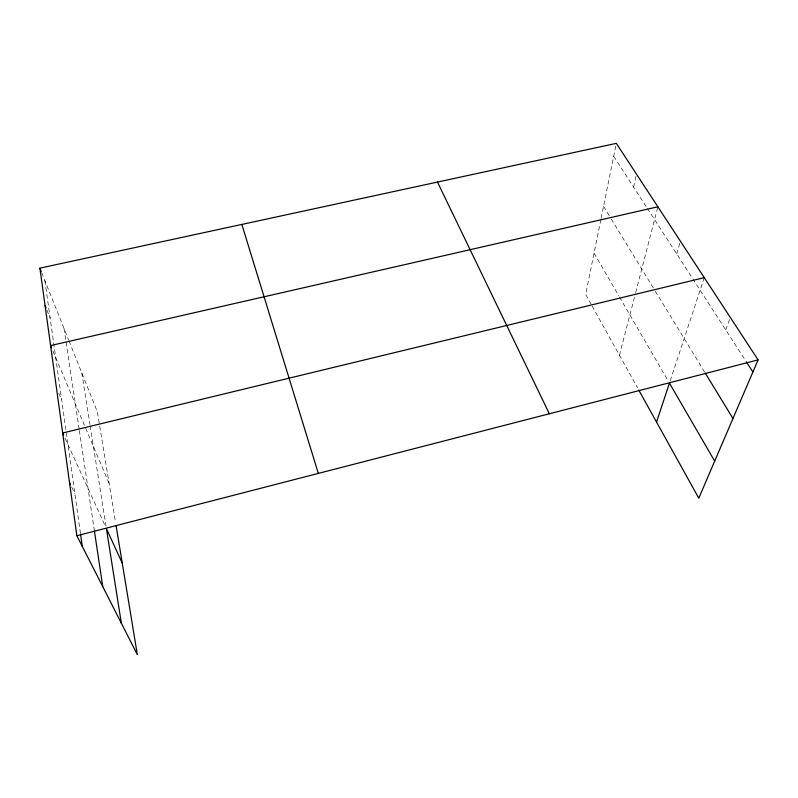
<?xml version="1.0" encoding="UTF-8"?>
<svg xmlns="http://www.w3.org/2000/svg" width="798" height="798" viewBox="0 0 798 798"><rect width="100%" height="100%" fill="white"/><g stroke="black" fill="none" stroke-linecap="round" stroke-linejoin="round"><path stroke-width="0.6" stroke-dasharray="3.99 2.99" d="M600.864 219.56L585.672 294.412L591.567 305.026M601.103 218.363L616.086 144.518M633.592 187.081L636.545 174.223M619.457 355.27L635.378 293.744M635.677 292.567L657.871 206.792M676.704 253.904L680.405 241.215M670.21 380.766L704.265 277.654M725.701 329.853L730.35 317.494M613.702 156.268L646.699 207.4M647.348 208.408L745.601 360.696M603.537 206.373L610.61 217.954M611.248 219.011L654.669 290.163M655.308 291.22L704.654 372.107M594.051 253.126L618.879 295.948M619.497 296.996L668.205 380.995M592.156 306.093L637.562 387.888M71.65 487.029L74.852 493.683M65.057 438.212L105.366 526.261M58.803 393.264L61.626 399.708M52.917 351.04L109.166 483.608M46.922 310.173L50.134 317.983M41.705 272.667L68.598 339.878M69.057 341.015L97.326 411.688L99.511 424.985M99.71 426.202L115.55 522.371M81.785 372.846L89.965 424.566M90.154 425.793L106.004 526.082M64.049 328.517L79.162 429.264M79.341 430.471L94.254 529.882M44.868 280.577L80.538 534.101"/><path stroke-width="1.2" d="M656.555 422.102L669.432 383.11L714.689 461.134M116.139 525.982L137.336 654.649L76.867 535.737L39.9 268.148L616.325 143.351L758.1 359.878L698.789 498.191L638.749 390.023M76.867 535.737L758.1 359.878M704.265 277.654L62.673 432.985L63.631 435.08M657.871 206.792L50.593 345.564L51.521 347.758M746.27 361.723L752.903 372.008M705.302 373.155L732.963 418.501M437.474 182.074L549.343 413.773M69.526 482.591L70.593 484.815M122.274 563.208L106.383 528.495L121.356 623.238M45.087 305.714L46.005 307.948M39.9 268.148L41.257 271.539M241.844 224.428L318.322 473.404M94.433 531.099L102.772 586.69M80.538 534.101L82.254 546.351"/></g></svg>
